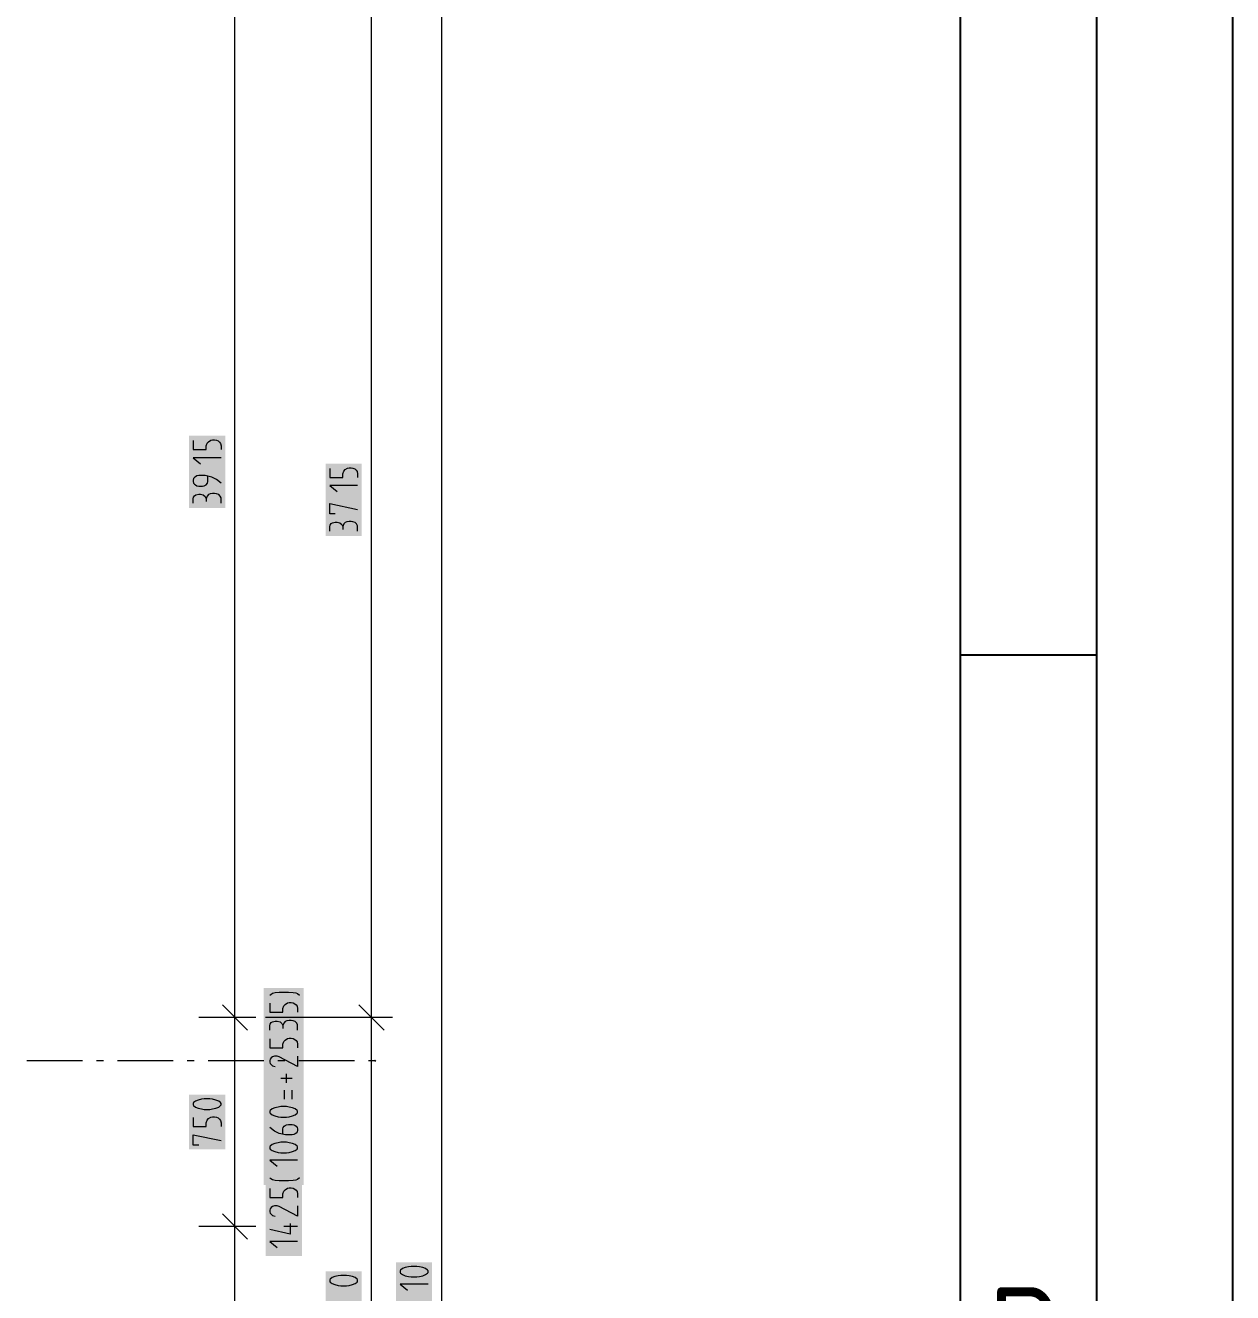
# Model space of a CAD drawing. Header units: millimetres. Extents: x 0 to 594, y 0 to 420.
# Drawn here: x 549.61 to 594, y 236.55 to 283.16 of the extents above; entities that cross this region are included whole.
import ezdxf

# ---------------------------------------------------------------- set-up
doc = ezdxf.new("R2010")
doc.units = ezdxf.units.MM
doc.header["$LTSCALE"] = 8
for name, color, linetype in [('035', 5, 'Continuous'), ('07', 7, 'Continuous'), ('PDF_Koty delkove', 7, 'Continuous'), ('PDF_Osy hlavni', 7, 'Continuous')]:
    doc.layers.add(name, color=color, linetype=linetype)
doc.styles.add('ISO Proportional', font='isocp.shx')

# ---------------------------------------------------------------- blocks, each defined once
blk = doc.blocks.new('IEC_border_a2')
at = {"layer": '035'}
for p, q in [((584, 10), (584, 410)), ((588.983, 260), (584, 260))]:
    blk.add_line(p, q, dxfattribs=at)
blk.add_lwpolyline([(0, 420), (594, 420), (594, 0), (0, 0)], close=True, dxfattribs=at)
at = {"layer": '07'}
blk.add_lwpolyline([(5, 415), (589, 415), (589, 5), (5, 5)], close=True, dxfattribs=at)
at = {"layer": '035', "style": 'ISO Proportional'}
blk.add_text('D', height=3.5, dxfattribs=at).set_placement((585, 233.254))

msp = doc.modelspace()

# ---------------------------------------------------------------- linework, layer by layer
at = {"layer": 'PDF_Koty delkove', "lineweight": 18}
for points in [[(562.342, 138.074), (562.342, 146.274), (562.342, 187.274), (562.342, 225.352), (562.342, 246.672), (562.342, 284.748), (562.342, 333.95), (562.342, 350.348)], [(557.319, 138.074), (557.319, 143.658), (557.319, 144.157), (557.319, 148.324), (557.319, 148.584), (557.319, 148.924), (557.319, 157.224), (557.319, 157.269), (557.319, 158.574), (557.319, 166.774), (557.319, 174.309), (557.319, 174.816), (557.319, 179.076), (557.319, 179.742), (557.319, 185.224), (557.319, 225.352), (557.319, 238.985), (557.319, 246.672), (557.319, 286.801), (557.319, 297.05), (557.319, 305.25), (557.319, 323.7), (557.319, 333.95)], [(564.929, 138.074), (564.929, 333.95)], [(555.782, 267.887), (555.782, 267.558), (556.259, 267.558), (556.259, 267.695), (556.294, 267.791), (556.345, 267.846), (556.431, 267.9), (556.498, 267.914), (556.567, 267.914), (556.636, 267.9), (556.703, 267.873), (556.754, 267.832), (556.789, 267.778), (556.807, 267.695), (556.807, 267.558)], [(556.807, 267.257), (555.782, 267.257), (556.054, 267.038)], [(556.807, 266.326), (556.636, 266.463), (556.464, 266.546), (556.226, 266.6), (555.986, 266.6), (555.918, 266.586), (555.867, 266.559), (555.833, 266.532), (555.798, 266.491), (555.782, 266.436), (555.782, 266.381), (555.798, 266.326), (555.833, 266.285), (555.867, 266.258), (555.918, 266.23), (555.986, 266.216), (556.123, 266.216), (556.191, 266.23), (556.259, 266.258), (556.311, 266.326), (556.328, 266.381), (556.328, 266.573)], [(560.804, 266.861), (560.804, 266.532), (561.282, 266.532), (561.282, 266.669), (561.317, 266.765), (561.368, 266.82), (561.453, 266.874), (561.521, 266.888), (561.589, 266.888), (561.658, 266.874), (561.726, 266.847), (561.777, 266.806), (561.812, 266.751), (561.829, 266.669), (561.829, 266.532)], [(561.829, 266.231), (560.804, 266.231), (561.077, 266.012)], [(555.782, 265.587), (555.782, 265.751), (555.798, 265.806), (555.833, 265.861), (555.884, 265.889), (555.986, 265.916), (556.054, 265.916), (556.157, 265.889), (556.226, 265.834), (556.259, 265.751), (556.259, 265.642)], [(556.721, 265.902), (556.636, 265.929), (556.567, 265.943), (556.498, 265.943), (556.413, 265.929), (556.345, 265.902), (556.294, 265.847), (556.259, 265.751)], [(556.807, 265.587), (556.807, 265.778), (556.772, 265.847), (556.721, 265.902)], [(561.008, 265.19), (560.804, 265.19), (560.804, 265.574), (561.829, 265.355)], [(560.804, 264.561), (560.804, 264.725), (560.821, 264.78), (560.855, 264.835), (560.907, 264.862), (561.008, 264.89), (561.077, 264.89), (561.179, 264.862), (561.248, 264.807), (561.282, 264.725), (561.282, 264.616)], [(561.829, 264.561), (561.829, 264.752), (561.794, 264.821), (561.743, 264.876), (561.658, 264.903), (561.589, 264.917), (561.521, 264.917), (561.436, 264.903), (561.368, 264.876), (561.317, 264.821), (561.282, 264.725)], [(558.6, 247.494), (558.634, 247.522), (558.703, 247.563), (558.804, 247.59), (558.942, 247.604), (559.283, 247.604), (559.454, 247.59), (559.557, 247.577), (559.625, 247.549), (559.693, 247.494)], [(557.78, 246.211), (556.858, 247.133)], [(558.6, 247.194), (558.6, 246.866), (559.078, 246.866), (559.078, 247.003), (559.113, 247.098), (559.164, 247.153), (559.249, 247.207), (559.317, 247.221), (559.386, 247.221), (559.454, 247.207), (559.522, 247.18), (559.573, 247.139), (559.608, 247.085), (559.625, 247.003), (559.625, 246.866)], [(562.803, 246.211), (561.88, 247.133)], [(557.319, 246.672), (556.96, 246.672), (555.987, 246.672)], [(558.088, 246.672), (557.319, 246.672), (556.55, 246.672)], [(562.342, 246.672), (561.983, 246.672), (558.447, 246.672)], [(559.625, 246.21), (559.625, 246.401), (559.591, 246.469), (559.539, 246.524), (559.454, 246.551), (559.386, 246.565), (559.317, 246.565), (559.232, 246.551), (559.164, 246.524), (559.113, 246.469), (559.078, 246.374)], [(563.11, 246.672), (562.342, 246.672), (561.573, 246.672)], [(558.6, 246.21), (558.6, 246.374), (558.617, 246.429), (558.652, 246.483), (558.703, 246.511), (558.804, 246.538), (558.873, 246.538)], [(558.873, 246.538), (558.976, 246.511), (559.044, 246.456), (559.078, 246.374), (559.078, 246.265)], [(558.6, 245.882), (558.6, 245.554), (559.078, 245.554), (559.078, 245.691), (559.113, 245.786), (559.164, 245.841), (559.249, 245.895), (559.317, 245.909), (559.386, 245.909), (559.454, 245.895), (559.522, 245.868), (559.573, 245.827), (559.608, 245.773), (559.625, 245.691), (559.625, 245.554)], [(559.625, 245.253), (559.625, 244.87), (558.942, 245.226), (558.873, 245.253), (558.771, 245.253), (558.703, 245.226), (558.652, 245.185), (558.617, 245.144), (558.6, 245.089), (558.6, 245.035), (558.617, 244.98), (558.652, 244.939), (558.703, 244.898), (558.804, 244.87)], [(559.419, 244.433), (559.009, 244.433)], [(559.214, 244.269), (559.214, 244.597)], [(559.147, 243.667), (559.147, 243.996)], [(559.419, 243.667), (559.419, 243.996)], [(559.214, 243.394), (559.009, 243.394), (558.908, 243.38), (558.788, 243.353), (558.686, 243.312), (558.617, 243.258), (558.6, 243.23), (558.6, 243.176), (558.617, 243.148), (558.686, 243.094), (558.788, 243.053), (558.908, 243.025)], [(558.908, 243.025), (559.009, 243.011), (559.214, 243.011), (559.317, 243.025), (559.437, 243.053), (559.539, 243.094), (559.608, 243.148), (559.625, 243.176), (559.625, 243.23), (559.608, 243.258), (559.539, 243.312), (559.437, 243.353), (559.317, 243.38), (559.214, 243.394)], [(555.782, 242.993), (555.782, 242.665), (556.259, 242.665), (556.259, 242.802), (556.294, 242.897), (556.345, 242.952), (556.431, 243.006), (556.498, 243.02), (556.567, 243.02), (556.636, 243.006), (556.703, 242.979), (556.754, 242.938), (556.789, 242.884), (556.807, 242.802), (556.807, 242.665)], [(555.986, 241.98), (555.782, 241.98), (555.782, 242.363), (556.807, 242.145)], [(559.078, 242.383), (559.078, 242.574), (559.096, 242.629), (559.129, 242.67), (559.164, 242.697), (559.214, 242.724), (559.283, 242.738), (559.419, 242.738), (559.488, 242.724), (559.539, 242.697), (559.573, 242.67), (559.608, 242.629), (559.625, 242.574), (559.625, 242.52), (559.608, 242.465), (559.573, 242.424), (559.539, 242.397), (559.488, 242.369), (559.419, 242.355), (559.181, 242.355), (558.942, 242.41), (558.771, 242.492), (558.6, 242.629)], [(559.214, 242.082), (559.009, 242.082), (558.908, 242.068), (558.788, 242.041), (558.686, 242), (558.617, 241.946), (558.6, 241.918), (558.6, 241.864)], [(558.6, 241.864), (558.617, 241.836), (558.686, 241.782), (558.788, 241.741), (558.908, 241.713), (559.009, 241.699), (559.214, 241.699), (559.317, 241.713), (559.437, 241.741), (559.539, 241.782), (559.608, 241.836), (559.625, 241.864), (559.625, 241.918), (559.608, 241.946), (559.539, 242), (559.437, 242.041), (559.317, 242.068), (559.214, 242.082)], [(559.625, 241.426), (558.6, 241.426), (558.873, 241.208)], [(559.693, 240.771), (559.625, 240.716), (559.557, 240.689), (559.454, 240.675), (559.283, 240.661), (558.942, 240.661), (558.804, 240.675), (558.703, 240.702), (558.634, 240.743), (558.6, 240.771)], [(558.6, 240.378), (558.6, 240.05), (559.078, 240.05), (559.078, 240.187), (559.113, 240.282), (559.164, 240.337), (559.249, 240.391), (559.317, 240.405), (559.386, 240.405), (559.454, 240.391), (559.522, 240.364), (559.573, 240.323), (559.608, 240.269), (559.625, 240.187), (559.625, 240.05)], [(559.625, 239.749), (559.625, 239.366), (558.942, 239.722), (558.873, 239.749), (558.771, 239.749), (558.703, 239.722), (558.652, 239.681), (558.617, 239.64), (558.6, 239.585), (558.6, 239.531), (558.617, 239.476), (558.652, 239.435), (558.703, 239.394), (558.804, 239.366)], [(557.78, 238.524), (556.858, 239.446)], [(559.352, 239.093), (559.352, 238.71), (558.6, 238.875)], [(557.319, 238.985), (556.96, 238.985), (555.987, 238.985)], [(558.088, 238.985), (557.319, 238.985), (556.55, 238.985)], [(559.625, 238.984), (559.113, 238.984)], [(559.625, 238.437), (558.6, 238.437), (558.873, 238.219)], [(564.006, 237.518), (563.801, 237.518), (563.699, 237.504), (563.579, 237.477), (563.477, 237.436), (563.408, 237.382), (563.392, 237.354), (563.392, 237.3), (563.408, 237.272), (563.477, 237.218), (563.579, 237.177), (563.699, 237.149), (563.801, 237.135), (564.006, 237.135)], [(564.006, 237.135), (564.108, 237.149), (564.228, 237.177), (564.33, 237.218), (564.399, 237.272), (564.417, 237.3), (564.417, 237.354), (564.399, 237.382), (564.33, 237.436), (564.228, 237.477), (564.108, 237.504), (564.006, 237.518)], [(561.418, 237.19), (561.213, 237.19), (561.112, 237.176), (560.992, 237.149), (560.889, 237.108), (560.821, 237.053), (560.804, 237.026), (560.804, 236.971), (560.821, 236.943), (560.889, 236.889), (560.992, 236.848), (561.112, 236.82), (561.213, 236.806), (561.418, 236.806), (561.521, 236.82), (561.641, 236.848), (561.743, 236.889), (561.812, 236.943), (561.829, 236.971)], [(561.829, 236.971), (561.829, 237.026), (561.812, 237.053), (561.743, 237.108), (561.641, 237.149), (561.521, 237.176), (561.418, 237.19)], [(564.417, 236.861), (563.392, 236.861), (563.664, 236.643)]]:
    msp.add_lwpolyline(points, dxfattribs=at)
msp.add_lwpolyline([(556.396, 243.677), (556.191, 243.677), (556.089, 243.663), (555.969, 243.636), (555.867, 243.595), (555.798, 243.541), (555.782, 243.513), (555.782, 243.459), (555.798, 243.431), (555.867, 243.377), (555.969, 243.336), (556.089, 243.308), (556.191, 243.294), (556.396, 243.294), (556.498, 243.308), (556.618, 243.336), (556.721, 243.377), (556.789, 243.431), (556.807, 243.459), (556.807, 243.513), (556.789, 243.541), (556.721, 243.595), (556.618, 243.636), (556.498, 243.663)], close=True, dxfattribs=at)
at = {"layer": 'PDF_Koty delkove', "color": 7, "lineweight": 18, "true_color": 0xffffff, "transparency": 33554559}
for points in [[(556.96, 265.405), (556.96, 268.067), (555.628, 265.405), (555.628, 268.067)], [(561.983, 264.379), (561.983, 267.041), (560.65, 264.379), (560.65, 267.041)], [(559.848, 240.507), (559.848, 247.757), (558.378, 240.507), (558.378, 247.757)], [(556.96, 241.826), (556.96, 243.831), (555.628, 241.826), (555.628, 243.831)], [(559.779, 237.9), (559.779, 240.558), (558.447, 237.9), (558.447, 240.558)], [(561.983, 234.681), (561.983, 237.343), (560.65, 234.681), (560.65, 237.343)], [(564.57, 234.353), (564.57, 237.672), (563.238, 234.353), (563.238, 237.672)]]:
    msp.add_solid(points, dxfattribs=at)
at = {"layer": 'PDF_Osy hlavni', "lineweight": 18}
for points in [[(551.72, 245.083), (549.67, 245.083)], [(552.489, 245.083), (552.233, 245.083)], [(555.051, 245.083), (553.001, 245.083)], [(555.82, 245.083), (555.564, 245.083)], [(558.383, 245.083), (556.333, 245.083)], [(559.151, 245.083), (558.895, 245.083)], [(561.714, 245.083), (559.664, 245.083)], [(562.47, 245.083), (562.226, 245.083)]]:
    msp.add_lwpolyline(points, dxfattribs=at)
at = {"layer": 'PDF_Osy hlavni', "lineweight": 18, "transparency": 33554559}
msp.add_solid([(562.516, 245.083), (562.47, 245.037), (562.47, 245.13), (562.424, 245.083)], dxfattribs=at)

# ---------------------------------------------------------------- block references
msp.add_blockref('IEC_border_a2', (0, 0))

doc.saveas('drawing.dxf')
